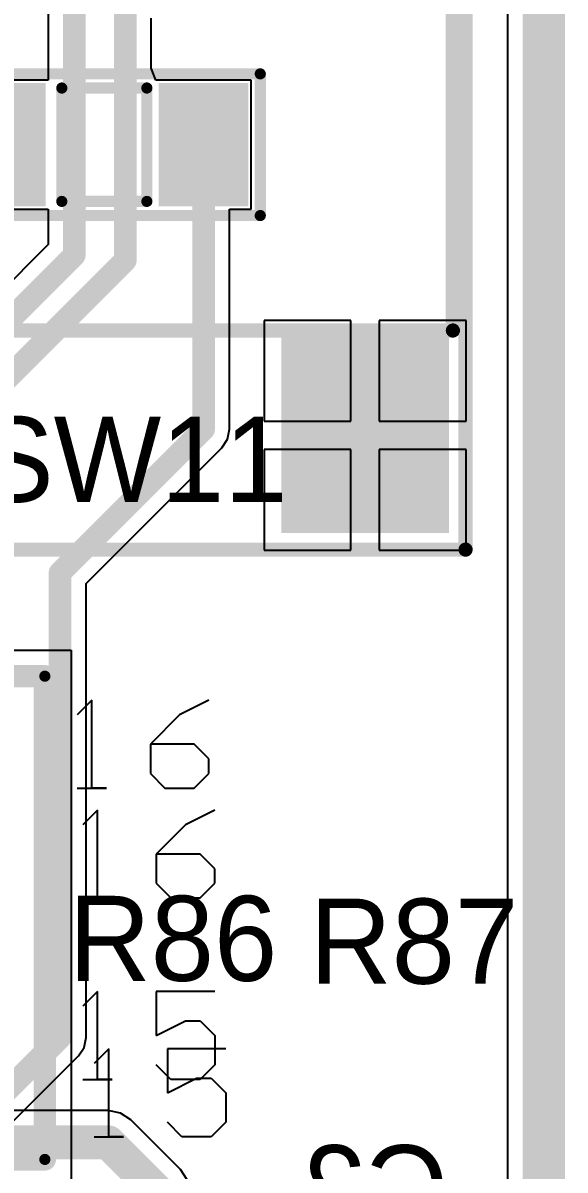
# Model space of a CAD drawing. Header units: millimetres. Extents: x 3.6 to 6.79, y 1.07 to 2.73.
# Drawn here: x 6.5879 to 6.7791, y 2.0942 to 2.499 of the extents above; entities that cross this region are included whole.
import ezdxf

# ---------------------------------------------------------------- set-up
doc = ezdxf.new("R2010")
doc.units = ezdxf.units.MM
doc.header["$MEASUREMENT"] = 0
for name, color, linetype in [('BottomLayer', 5, 'Continuous'), ('BottomOverlay', 54, 'Continuous'), ('BottomPaste', 16, 'Continuous'), ('BottomSolder', 6, 'Continuous'), ('KeepOutLayer', 6, 'Continuous'), ('Mechanical13', 56, 'Continuous'), ('Mechanical15', 56, 'Continuous'), ('MidLayer1', 16, 'Continuous'), ('MidLayer2', 76, 'Continuous'), ('TopLayer', 1, 'Continuous'), ('TopOverlay', 2, 'Continuous'), ('TopPaste', 8, 'Continuous'), ('TopSolder', 216, 'Continuous')]:
    doc.layers.add(name, color=color, linetype=linetype)

# ---------------------------------------------------------------- blocks, each defined once
blk = doc.blocks.new('SW2_SMD_23')
at = {"layer": 'Mechanical15', "const_width": 0.005}
for points in [[(-0.19685, 0.12402), (-0.19685, -0.12402)], [(-0.19685, 0.12402), (0.19685, 0.12402)], [(0.19685, 0.12402), (0.19685, -0.12402)], [(-0.19685, -0.12402), (0.19685, -0.12402)]]:
    blk.add_lwpolyline(points, dxfattribs=at)
at = {"layer": 'Mechanical15', "const_width": 0.0025}
for points in [[(-0.1981, 0.12402, 1), (-0.1956, 0.12402, 1)], [(-0.1981, 0.12402, 1), (-0.1956, 0.12402, 1)], [(0.1956, 0.12402, 1), (0.1981, 0.12402, 1)], [(0.1956, 0.12402, 1), (0.1981, 0.12402, 1)], [(-0.1981, -0.12402, 1), (-0.1956, -0.12402, 1)], [(-0.1981, -0.12402, 1), (-0.1956, -0.12402, 1)], [(0.1956, -0.12402, 1), (0.1981, -0.12402, 1)], [(0.1956, -0.12402, 1), (0.1981, -0.12402, 1)]]:
    blk.add_lwpolyline(points, format="xyb", close=True, dxfattribs=at)
at = {"layer": 'TopLayer'}
for points in [[(-0.18701, 0.06299), (-0.12598, 0.06299), (-0.18701, 0.11417), (-0.12598, 0.11417)], [(0.12598, 0.06299), (0.18701, 0.06299), (0.12598, 0.11417), (0.18701, 0.11417)], [(-0.18701, -0.11417), (-0.12598, -0.11417), (-0.18701, -0.06299), (-0.12598, -0.06299)], [(0.12598, -0.11417), (0.18701, -0.11417), (0.12598, -0.06299), (0.18701, -0.06299)]]:
    blk.add_solid(points, dxfattribs=at)
at = {"layer": 'TopOverlay'}
for points, const_width in [([(-0.12653, 0.12795, 1), (-0.12937, 0.12795, 1)], 0.00787), ([(-0.13134, 0.12795, 1), (-0.1274, 0.12795, 1)], 0.00394), ([(-0.1285, 0.12795, 1), (-0.12456, 0.12795, 1)], 0.00394), ([(-0.1208, 0.11955, 1), (-0.1183, 0.11955, 1)], 0.0025), ([(-0.1208, 0.11955, 1), (-0.1183, 0.11955, 1)], 0.0025), ([(0.1183, 0.11955, 1), (0.1208, 0.11955, 1)], 0.0025), ([(0.1183, 0.11955, 1), (0.1208, 0.11955, 1)], 0.0025), ([(-0.1208, -0.11955, 1), (-0.1183, -0.11955, 1)], 0.0025), ([(-0.1208, -0.11955, 1), (-0.1183, -0.11955, 1)], 0.0025), ([(0.1183, -0.11955, 1), (0.1208, -0.11955, 1)], 0.0025), ([(0.1183, -0.11955, 1), (0.1208, -0.11955, 1)], 0.0025)]:
    blk.add_lwpolyline(points, format="xyb", close=True, dxfattribs=dict(at, const_width=const_width))
at = {"layer": 'TopOverlay', "const_width": 0.005}
for points in [[(-0.11955, 0.11955), (0.11955, 0.11955)], [(-0.11955, 0.11955), (-0.11955, -0.11955)], [(0.11955, 0.11955), (0.11955, -0.11955)], [(-0.11955, -0.11955), (0.11955, -0.11955)]]:
    blk.add_lwpolyline(points, dxfattribs=at)
at = {"layer": 'TopPaste'}
for points in [[(-0.18701, 0.06299), (-0.12598, 0.06299), (-0.18701, 0.11417), (-0.12598, 0.11417)], [(0.12598, 0.06299), (0.18701, 0.06299), (0.12598, 0.11417), (0.18701, 0.11417)], [(-0.18701, -0.11417), (-0.12598, -0.11417), (-0.18701, -0.06299), (-0.12598, -0.06299)], [(0.12598, -0.11417), (0.18701, -0.11417), (0.12598, -0.06299), (0.18701, -0.06299)]]:
    blk.add_solid(points, dxfattribs=at)
at = {"layer": 'TopSolder'}
for points in [[(-0.19101, 0.05899), (-0.12198, 0.05899), (-0.19101, 0.11817), (-0.12198, 0.11817)], [(0.12198, 0.05899), (0.19101, 0.05899), (0.12198, 0.11817), (0.19101, 0.11817)], [(-0.19101, -0.11817), (-0.12198, -0.11817), (-0.19101, -0.05899), (-0.12198, -0.05899)], [(0.12198, -0.11817), (0.19101, -0.11817), (0.12198, -0.05899), (0.19101, -0.05899)]]:
    blk.add_solid(points, dxfattribs=at)
blk = doc.blocks.new('RES_SMD_0603_B_52')
at = {"layer": 'BottomLayer'}
for points in [[(-0.04681, -0.01772), (-0.02319, -0.01772), (-0.04681, 0.01772), (-0.02319, 0.01772)], [(0.02468, -0.01772), (0.0483, -0.01772), (0.02468, 0.01771), (0.0483, 0.01771)]]:
    blk.add_solid(points, dxfattribs=at)
at = {"layer": 'BottomOverlay', "const_width": 0.00394}
for points in [[(0.035, 0.025), (-0.055, 0.025)], [(-0.055, 0.025), (-0.055, -0.025)], [(0.055, 0.025), (0.035, 0.025)], [(0.055, 0.025), (0.055, -0.025)], [(0.015, 0.02), (-0.015, 0.02)], [(-0.015, 0.02), (-0.015, -0.02)], [(0.015, 0.02), (0.015, -0.02)], [(0.015, -0.02), (-0.015, -0.02)], [(0.055, -0.025), (-0.055, -0.025)]]:
    blk.add_lwpolyline(points, dxfattribs=at)
at = {"layer": 'BottomOverlay', "const_width": 0.00197}
for points in [[(-0.05599, 0.025, 1), (-0.05402, 0.025, 1)], [(-0.05599, 0.025, 1), (-0.05402, 0.025, 1)], [(0.03401, 0.025, 1), (0.03598, 0.025, 1)], [(0.03401, 0.025, 1), (0.03598, 0.025, 1)], [(0.05401, 0.025, 1), (0.05598, 0.025, 1)], [(0.05401, 0.025, 1), (0.05598, 0.025, 1)], [(-0.01599, 0.02, 1), (-0.01402, 0.02, 1)], [(-0.01599, 0.02, 1), (-0.01402, 0.02, 1)], [(0.01401, 0.02, 1), (0.01598, 0.02, 1)], [(0.01401, 0.02, 1), (0.01598, 0.02, 1)], [(-0.01599, -0.02, 1), (-0.01402, -0.02, 1)], [(-0.01599, -0.02, 1), (-0.01402, -0.02, 1)], [(0.01401, -0.02, 1), (0.01598, -0.02, 1)], [(0.01401, -0.02, 1), (0.01598, -0.02, 1)], [(-0.05599, -0.025, 1), (-0.05402, -0.025, 1)], [(-0.05599, -0.025, 1), (-0.05402, -0.025, 1)], [(0.05401, -0.025, 1), (0.05598, -0.025, 1)], [(0.05401, -0.025, 1), (0.05598, -0.025, 1)]]:
    blk.add_lwpolyline(points, format="xyb", close=True, dxfattribs=at)
at = {"layer": 'BottomPaste'}
for points in [[(-0.04681, -0.01772), (-0.02319, -0.01772), (-0.04681, 0.01772), (-0.02319, 0.01772)], [(0.02468, -0.01772), (0.0483, -0.01772), (0.02468, 0.01771), (0.0483, 0.01771)]]:
    blk.add_solid(points, dxfattribs=at)
at = {"layer": 'BottomSolder'}
for points in [[(-0.05081, -0.02172), (-0.01919, -0.02172), (-0.05081, 0.02172), (-0.01919, 0.02172)], [(0.02068, -0.02172), (0.0523, -0.02172), (0.02068, 0.02171), (0.0523, 0.02171)]]:
    blk.add_solid(points, dxfattribs=at)
blk = doc.blocks.new('SAMTEC_FTS_108_04_X_D_116')
at = {"layer": 'Mechanical13'}
for p, q in [((0.23631, 0.038), (0.23114, 0.03283)), ((0.23631, 0.00701), (0.23631, 0.038)), ((0.27763, 0.038), (0.2673, 0.03283)), ((0.2673, 0.03283), (0.25697, 0.0225)), ((0.25697, 0.0225), (0.25697, 0.01217)), ((0.27246, 0.0225), (0.25697, 0.0225)), ((0.27763, 0.01734), (0.27246, 0.0225)), ((0.27763, 0.01217), (0.27763, 0.01734)), ((0.25697, 0.01217), (0.26213, 0.00701)), ((0.27246, 0.00701), (0.27763, 0.01217)), ((0.23114, 0.00701), (0.24147, 0.00701)), ((0.24147, 0.00701), (0.23631, 0.00701)), ((0.26213, 0.00701), (0.27246, 0.00701)), ((0.23631, -0.02602), (0.23114, -0.03118)), ((0.23631, -0.05701), (0.23631, -0.02602)), ((0.27763, -0.02602), (0.25697, -0.02602)), ((0.25697, -0.02602), (0.25697, -0.04151)), ((0.25697, -0.04151), (0.2673, -0.03635)), ((0.2673, -0.03635), (0.27246, -0.03635)), ((0.27246, -0.03635), (0.27763, -0.04151)), ((0.27763, -0.04151), (0.27763, -0.05184)), ((0.26213, -0.05701), (0.25697, -0.05184)), ((0.27763, -0.05184), (0.27246, -0.05701)), ((0.23114, -0.05701), (0.24147, -0.05701)), ((0.24147, -0.05701), (0.23631, -0.05701)), ((0.27246, -0.05701), (0.26213, -0.05701))]:
    blk.add_line(p, q, dxfattribs=at)
at = {"layer": 'Mechanical13', "const_width": 0.00394}
for points in [[(-0.21772, 0.08524), (0.21772, 0.08524)], [(0.21772, -0.08524), (0.21772, 0.08524)], [(-0.21772, -0.08524), (0.21772, -0.08524)]]:
    blk.add_lwpolyline(points, dxfattribs=at)
at = {"layer": 'Mechanical13', "const_width": 0.00197}
for points in [[(0.21673, 0.08524, 1), (0.2187, 0.08524, 1)], [(0.21673, 0.08524, 1), (0.2187, 0.08524, 1)], [(0.21673, -0.08524, 1), (0.2187, -0.08524, 1)], [(0.21673, -0.08524, 1), (0.2187, -0.08524, 1)]]:
    blk.add_lwpolyline(points, format="xyb", close=True, dxfattribs=at)
at = {"layer": 'Mechanical15'}
for p, q in [((-0.22697, 0.09449), (0.22697, 0.09449)), ((0.22697, 0.09449), (0.22697, -0.09449))]:
    blk.add_line(p, q, dxfattribs=at)
at = {"layer": 'TopOverlay'}
for p, q in [((0.23426, 0.07675), (0.22909, 0.07159)), ((0.23426, 0.04576), (0.23426, 0.07675)), ((0.27558, 0.07675), (0.26525, 0.07159)), ((0.26525, 0.07159), (0.25492, 0.06126)), ((0.25492, 0.06126), (0.25492, 0.05093)), ((0.27041, 0.06126), (0.25492, 0.06126)), ((0.27558, 0.05609), (0.27041, 0.06126)), ((0.27558, 0.05093), (0.27558, 0.05609)), ((0.25492, 0.05093), (0.26008, 0.04576)), ((0.27041, 0.04576), (0.27558, 0.05093)), ((0.22909, 0.04576), (0.23942, 0.04576)), ((0.23942, 0.04576), (0.23426, 0.04576)), ((0.26008, 0.04576), (0.27041, 0.04576)), ((0.24026, -0.04625), (0.23509, -0.05141)), ((0.24026, -0.07724), (0.24026, -0.04625)), ((0.28158, -0.04625), (0.26092, -0.04625)), ((0.26092, -0.04625), (0.26092, -0.06174)), ((0.26092, -0.06174), (0.27125, -0.05658)), ((0.27125, -0.05658), (0.27641, -0.05658)), ((0.27641, -0.05658), (0.28158, -0.06174)), ((0.28158, -0.06174), (0.28158, -0.07207)), ((0.26608, -0.07724), (0.26092, -0.07207)), ((0.28158, -0.07207), (0.27641, -0.07724)), ((0.23509, -0.07724), (0.24542, -0.07724)), ((0.24542, -0.07724), (0.24026, -0.07724)), ((0.27641, -0.07724), (0.26608, -0.07724))]:
    blk.add_line(p, q, dxfattribs=at)
at = {"layer": 'TopOverlay', "const_width": 0.00787}
for points in [[(-0.21772, 0.08524), (0.21772, 0.08524)], [(0.21772, -0.08524), (0.21772, 0.08524)], [(-0.21772, -0.08524), (0.21772, -0.08524)]]:
    blk.add_lwpolyline(points, dxfattribs=at)
at = {"layer": 'TopOverlay', "const_width": 0.00394}
for points in [[(0.21575, 0.08524, 1), (0.21968, 0.08524, 1)], [(0.21575, 0.08524, 1), (0.21968, 0.08524, 1)], [(0.21575, -0.08524, 1), (0.21968, -0.08524, 1)], [(0.21575, -0.08524, 1), (0.21968, -0.08524, 1)]]:
    blk.add_lwpolyline(points, format="xyb", close=True, dxfattribs=at)

msp = doc.modelspace()

# ---------------------------------------------------------------- linework, layer by layer
at = {"layer": 'BottomLayer'}
for p, q in [((6.75886, 2.7138), (6.75886, 1.81411)), ((6.59682, 2.50495), (6.59682, 2.47872)), ((6.63318, 2.48305), (6.63318, 2.50062)), ((6.63479, 2.47872), (6.63318, 2.48305)), ((6.59682, 2.47872), (6.5633, 2.47872)), ((6.66841, 2.47872), (6.63479, 2.47872)), ((6.66841, 2.43328), (6.66841, 2.47872)), ((6.5633, 2.43329), (6.59682, 2.43329)), ((6.59682, 2.43329), (6.59682, 2.4208)), ((6.66078, 2.3556), (6.66078, 2.43328)), ((6.66078, 2.43328), (6.66841, 2.43328)), ((6.59682, 2.4208), (6.5542, 2.37818)), ((6.66008, 2.35209), (6.66078, 2.3556)), ((6.65809, 2.34911), (6.66008, 2.35209)), ((6.61018, 2.3012), (6.65809, 2.34911)), ((6.61018, 2.141), (6.61018, 2.3012)), ((6.60948, 2.13749), (6.61018, 2.141)), ((6.60749, 2.13451), (6.60948, 2.13749)), ((6.58249, 2.10951), (6.60749, 2.13451))]:
    msp.add_line(p, q, dxfattribs=at)
at = {"layer": 'BottomLayer', "const_width": 0.008}
for points in [[(6.606, 2.417), (6.606, 2.583)], [(6.624, 2.4152), (6.624, 2.513)], [(6.6516, 2.3556), (6.6516, 2.456)], [(6.558, 2.369), (6.606, 2.417)], [(6.5638, 2.355), (6.624, 2.4152)], [(6.601, 2.305), (6.6516, 2.3556)], [(6.601, 2.141), (6.601, 2.305)], [(6.576, 2.116), (6.601, 2.141)]]:
    msp.add_lwpolyline(points, dxfattribs=at)
at = {"layer": 'BottomLayer', "const_width": 0.004}
for points in [[(6.6496, 2.456, 1), (6.6536, 2.456, 1)], [(6.604, 2.417, 1), (6.608, 2.417, 1)], [(6.604, 2.417, 1), (6.608, 2.417, 1)], [(6.622, 2.4152, 1), (6.626, 2.4152, 1)], [(6.622, 2.4152, 1), (6.626, 2.4152, 1)], [(6.6496, 2.3556, 1), (6.6536, 2.3556, 1)], [(6.6496, 2.3556, 1), (6.6536, 2.3556, 1)], [(6.599, 2.305, 1), (6.603, 2.305, 1)], [(6.599, 2.305, 1), (6.603, 2.305, 1)], [(6.599, 2.141, 1), (6.603, 2.141, 1)], [(6.599, 2.141, 1), (6.603, 2.141, 1)]]:
    msp.add_lwpolyline(points, format="xyb", close=True, dxfattribs=at)
at = {"layer": 'KeepOutLayer', "const_width": 0.015}
msp.add_lwpolyline([(6.77161, 1.073), (6.77161, 2.72654)], dxfattribs=at)
at = {"layer": 'MidLayer1'}
msp.add_line((6.75886, 2.7138), (6.75886, 1.81411), dxfattribs=at)
at = {"layer": 'MidLayer2'}
msp.add_line((6.75886, 2.7138), (6.75886, 1.81411), dxfattribs=at)
at = {"layer": 'TopLayer'}
for p, q in [((6.75886, 2.7138), (6.75886, 1.81411)), ((6.70358, 2.39402), (6.67299, 2.39402)), ((6.67299, 2.39402), (6.67299, 2.3585)), ((6.70358, 2.3585), (6.70358, 2.39402)), ((6.74417, 2.39402), (6.71358, 2.39402)), ((6.71358, 2.39402), (6.71358, 2.3585)), ((6.74417, 2.3585), (6.74417, 2.39402)), ((6.67299, 2.3585), (6.70358, 2.3585)), ((6.71358, 2.3585), (6.74417, 2.3585)), ((6.70358, 2.3485), (6.67299, 2.3485)), ((6.67299, 2.3485), (6.67299, 2.31299)), ((6.70358, 2.31299), (6.70358, 2.3485)), ((6.74417, 2.3485), (6.71358, 2.3485)), ((6.71358, 2.3485), (6.71358, 2.31299)), ((6.74417, 2.31299), (6.74417, 2.3485)), ((6.67299, 2.31299), (6.70358, 2.31299)), ((6.71358, 2.31299), (6.74417, 2.31299)), ((6.618, 2.11522), (6.43365, 2.11522)), ((6.62229, 2.11436), (6.618, 2.11522)), ((6.618, 2.11522), (6.618, 2.11522)), ((6.62593, 2.11193), (6.62229, 2.11436)), ((6.64343, 2.09443), (6.62593, 2.11193)), ((6.64586, 2.09079), (6.64343, 2.09443)), ((6.64343, 2.09443), (6.64343, 2.09443))]:
    msp.add_line(p, q, dxfattribs=at)
at = {"layer": 'TopLayer', "const_width": 0.012}
for points in [[(6.429, 2.104), (6.618, 2.104)], [(6.618, 2.104), (6.6355, 2.0865)]]:
    msp.add_lwpolyline(points, dxfattribs=at)
at = {"layer": 'TopLayer', "const_width": 0.006}
msp.add_lwpolyline([(6.615, 2.104, 1), (6.621, 2.104, 1)], format="xyb", close=True, dxfattribs=at)
msp.add_lwpolyline([(6.615, 2.104, 1), (6.621, 2.104, 1)], format="xyb", close=True, dxfattribs=at)

# ---------------------------------------------------------------- block references
for name, p, rotation in [('SW2_SMD_23', (6.62, 2.51), 90), ('RES_SMD_0603_B_52', (6.6166, 2.456), 180), ('SAMTEC_FTS_108_04_X_D_116', (6.37791, 2.18324), 360)]:
    msp.add_blockref(name, p, dxfattribs=dict(rotation=rotation))

# ---------------------------------------------------------------- texts
at = {"layer": 'BottomOverlay', "text_generation_flag": 2}
msp.add_text('C2', height=0.03, dxfattribs=at).set_placement((6.738, 2.073))
at = {"layer": 'TopOverlay'}
for s, p in [('SW11', (6.572, 2.33)), ('R86', (6.604, 2.161)), ('R87', (6.689, 2.16))]:
    msp.add_text(s, height=0.03, dxfattribs=at).set_placement(p)

doc.saveas('drawing.dxf')
